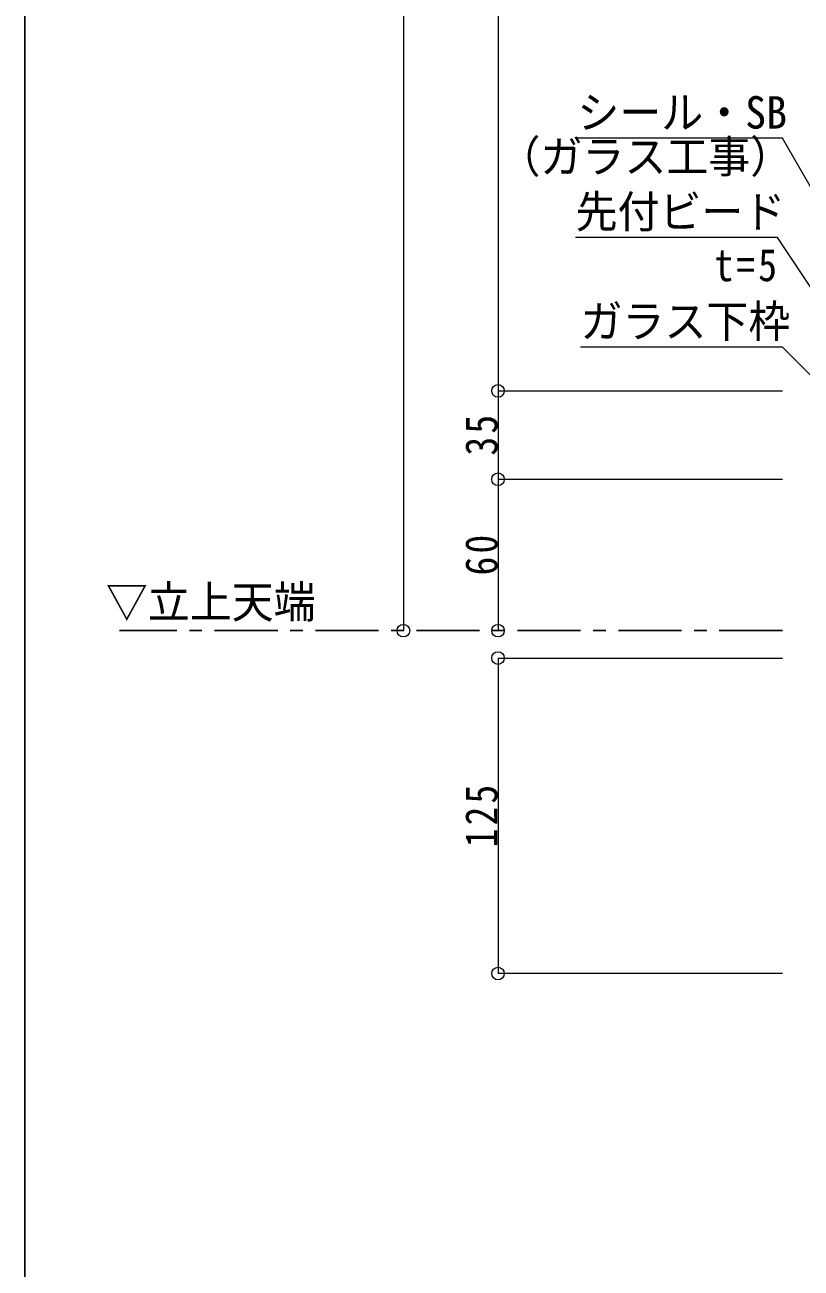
# Model space of a CAD drawing. Units: millimetres at full size, sheet at 1:5. Extents: x -1050 to 1050, y -742 to 742.
# Drawn here: x -990 to -682.4, y -476.9 to 15.7 of the extents above; entities that cross this region are included whole.
import ezdxf
from ezdxf.enums import TextEntityAlignment as Align

# ---------------------------------------------------------------- set-up
doc = ezdxf.new("R2010")
doc.units = ezdxf.units.MM
doc.header["$LTSCALE"] = 5
doc.linetypes.add('CHAIN1', pattern=[8, 5, -1, 1, -1])
doc.layers.add('0-0_通り芯', color=7, linetype='CHAIN1')
doc.layers.add('1-5_図枠1_1', color=7, linetype='Continuous')
doc.layers.add('0-3_寸法', color=54, linetype='Continuous', lineweight=20)
doc.layers.add('0-9_文字', color=3, linetype='Continuous', lineweight=20)
doc.styles.add('ＭＳ ゴシック', font='')
doc.styles.get('ＭＳ ゴシック').set_extended_font_data('MS Gothic')

# ---------------------------------------------------------------- blocks, each defined once
blk = doc.blocks.new('dimension_origin')
at = {"color": 0, "linetype": 'Continuous', "lineweight": -2}
blk.add_circle((0, 0), 1.25, dxfattribs=at)

msp = doc.modelspace()

# ---------------------------------------------------------------- linework, layer by layer
at = {"layer": '0-0_通り芯'}
msp.add_line((-689.807, -224.293), (-952.5, -224.293), dxfattribs=at)
at = {"layer": '0-3_寸法'}
for p, q in [((-840, 495), (-840, -224.293)), ((-802.5, 460), (-802.5, -129.293)), ((-802.5, -129.293), (-802.5, -164.293)), ((-802.5, -129.293), (-689.807, -129.293)), ((-802.5, -164.293), (-802.5, -224.293)), ((-802.5, -164.293), (-689.807, -164.293)), ((-802.5, -235.15), (-802.5, -360.15)), ((-802.5, -235.15), (-689.807, -235.15)), ((-689.807, -360.15), (-802.5, -360.15))]:
    msp.add_line(p, q, dxfattribs=at)
at = {"layer": '0-9_文字'}
for points in [[(-633.515, -126.717), (-689.807, -29.217), (-771.057, -29.217)], [(-651.168, -129.399), (-691.757, -68.536), (-771.757, -68.536)], [(-670, -131.793), (-689.807, -111.986), (-769.807, -111.986)]]:
    msp.add_lwpolyline(points, dxfattribs=at)
at = {"layer": '1-5_図枠1_1'}
msp.add_lwpolyline([(-990, 682.5), (-990, -707.5), (990, -707.5)], dxfattribs=at)

# ---------------------------------------------------------------- block references
at = {"layer": '0-3_寸法', "xscale": 2, "yscale": 2}
for p, rotation in [((-802.5, -129.293), 270), ((-802.5, -129.293), 90), ((-802.5, -164.293), 270), ((-802.5, -164.293), 90), ((-840, -224.293), 270), ((-802.5, -224.293), 270), ((-802.5, -235.15), 90), ((-802.5, -360.15), 270)]:
    msp.add_blockref('dimension_origin', p, dxfattribs=dict(at, rotation=rotation))

# ---------------------------------------------------------------- texts
at = {"layer": '0-3_寸法', "char_height": 12.83, "attachment_point": 7, "rotation": 90, "style": 'ＭＳ ゴシック'}
for s, insert in [('\\T1.17;\\W0.85;35', (-802.5, -154.918)), ('\\T1.17;\\W0.85;60', (-802.5, -202.418)), ('\\T1.17;\\W0.85;125', (-802.5, -310.15))]:
    msp.add_mtext(s, dxfattribs=dict(at, insert=insert))
at = {"layer": '0-9_文字', "style": 'ＭＳ ゴシック', "width": 0.95}
for s, p in [('シール・SB', (-771.057, -29.217)), ('（ガラス工事）', (-802.307, -46.717)), ('先付ビード', (-771.757, -68.536)), ('ガラス下枠', (-769.807, -111.986)), ('▽立上天端', (-957.914, -223.127))]:
    msp.add_text(s, height=12.83, dxfattribs=at).set_placement(p, align=Align.BOTTOM_LEFT)
at = {"layer": '0-9_文字', "insert": (-716.757, -86.036), "char_height": 12.83, "attachment_point": 7, "style": 'ＭＳ ゴシック'}
msp.add_mtext('\\T1.17;\\W0.85;t=5', dxfattribs=at)

doc.saveas('drawing.dxf')
